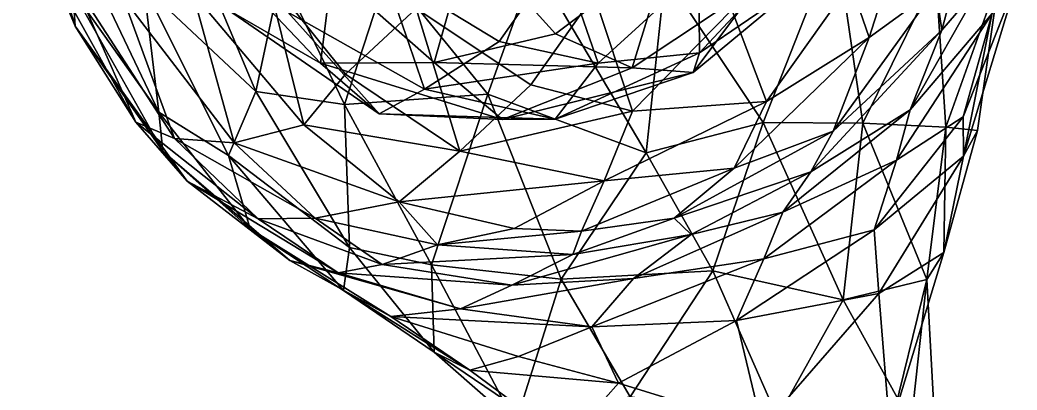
# Model space of a CAD drawing. Extents: x 373697 to 374058, y 6959904 to 6960301.
# Drawn here: x 373911.09 to 373940.88, y 6959965.05 to 6959976.11 of the extents above; entities that cross this region are included whole.
import ezdxf

# ---------------------------------------------------------------- set-up
doc = ezdxf.new("R2010")
doc.units = 0
doc.layers.add('Bht_Fk', color=7, linetype='CONTINUOUS')

msp = doc.modelspace()

# ---------------------------------------------------------------- linework, layer by layer
at = {"layer": 'Bht_Fk'}
for points in [[(373912.743, 6959975.92, 154.976), (373911.095, 6959981.308, 154.592), (373912.677, 6959976.982, 156.719)], [(373911.095, 6959981.308, 154.592), (373912.743, 6959975.92, 154.976), (373912.099, 6959977.493, 153.363)], [(373940.055, 6959981.18, 163.074), (373938.454, 6959977.041, 160.713), (373938.631, 6959975.81, 162.39)], [(373940.055, 6959981.18, 163.074), (373938.631, 6959975.81, 162.39), (373939.828, 6959977.202, 164.262)], [(373938.183, 6959980.976, 159.028), (373935.902, 6959977.211, 156.907), (373936.468, 6959975.585, 158.379)], [(373938.454, 6959977.041, 160.713), (373938.183, 6959980.976, 159.028), (373936.468, 6959975.585, 158.379)], [(373920.414, 6959977.529, 108.315), (373924.512, 6959978.554, 110.947), (373923.474, 6959974.838, 108.818)], [(373924.512, 6959978.554, 110.947), (373927.09, 6959975.7, 110.843), (373923.474, 6959974.838, 108.818)], [(373924.512, 6959978.554, 110.947), (373930.48, 6959978.245, 112.654), (373927.09, 6959975.7, 110.843)], [(373935.465, 6959978.567, 172.661), (373933.298, 6959973.047, 171.899), (373930.374, 6959977.45, 171.193)], [(373936.28, 6959973.028, 172.533), (373933.298, 6959973.047, 171.899), (373935.465, 6959978.567, 172.661)], [(373938.452, 6959977.454, 172.663), (373936.28, 6959973.028, 172.533), (373935.465, 6959978.567, 172.661)], [(373927.09, 6959975.7, 110.843), (373930.48, 6959978.245, 112.654), (373929.385, 6959974.676, 110.51)], [(373933.208, 6959977.231, 112.036), (373929.385, 6959974.676, 110.51), (373930.48, 6959978.245, 112.654)], [(373931.398, 6959975.125, 107.834), (373934.23, 6959978.18, 108.727), (373931.379, 6959977.573, 106.248)], [(373934.23, 6959978.18, 108.727), (373931.398, 6959975.125, 107.834), (373934.323, 6959977.127, 110.336)], [(373920.069, 6959974.821, 106.356), (373917.101, 6959977.97, 105.492), (373920.414, 6959977.529, 108.315)], [(373917.101, 6959977.97, 105.492), (373920.069, 6959974.821, 106.356), (373917.299, 6959976.42, 103.56)], [(373925.414, 6959975.465, 103.675), (373927.242, 6959978.076, 103.574), (373921.975, 6959977.563, 101.845)], [(373925.414, 6959975.465, 103.675), (373928.37, 6959974.823, 105.59), (373927.242, 6959978.076, 103.574)], [(373927.242, 6959978.076, 103.574), (373928.37, 6959974.823, 105.59), (373931.379, 6959977.573, 106.248)], [(373925.069, 6959973.896, 168.375), (373922.085, 6959977.568, 167.166), (373926.462, 6959977.792, 169.565)], [(373929.806, 6959972.136, 170.59), (373925.069, 6959973.896, 168.375), (373926.462, 6959977.792, 169.565)], [(373930.374, 6959977.45, 171.193), (373929.806, 6959972.136, 170.59), (373926.462, 6959977.792, 169.565)], [(373914.557, 6959973.058, 154.018), (373912.099, 6959977.493, 153.363), (373912.743, 6959975.92, 154.976)], [(373912.768, 6959977.128, 151.756), (373912.099, 6959977.493, 153.363), (373914.557, 6959973.058, 154.018)], [(373914.799, 6959977.116, 160.631), (373916.692, 6959977.444, 162.917), (373918.145, 6959973.969, 163.241)], [(373916.26, 6959976.907, 149.367), (373919.573, 6959972.978, 150.502), (373918.477, 6959977.419, 148.96)], [(373918.145, 6959973.969, 163.241), (373916.692, 6959977.444, 162.917), (373918.898, 6959977.511, 164.878)], [(373920.788, 6959973.586, 165.471), (373918.145, 6959973.969, 163.241), (373918.898, 6959977.511, 164.878)], [(373919.573, 6959972.978, 150.502), (373920.819, 6959974.494, 149.764), (373918.477, 6959977.419, 148.96)], [(373920.819, 6959974.494, 149.764), (373922.934, 6959976.457, 149.483), (373918.477, 6959977.419, 148.96)], [(373920.788, 6959973.586, 165.471), (373918.898, 6959977.511, 164.878), (373922.085, 6959977.568, 167.166)], [(373919.097, 6959976.348, 102.163), (373923.179, 6959974.04, 103.848), (373921.975, 6959977.563, 101.845)], [(373923.474, 6959974.838, 108.818), (373920.069, 6959974.821, 106.356), (373920.414, 6959977.529, 108.315)], [(373925.069, 6959973.896, 168.375), (373920.788, 6959973.586, 165.471), (373922.085, 6959977.568, 167.166)], [(373923.179, 6959974.04, 103.848), (373925.414, 6959975.465, 103.675), (373921.975, 6959977.563, 101.845)], [(373928.37, 6959974.823, 105.59), (373931.398, 6959975.125, 107.834), (373931.379, 6959977.573, 106.248)], [(373929.806, 6959972.136, 170.59), (373930.374, 6959977.45, 171.193), (373933.298, 6959973.047, 171.899)], [(373938.452, 6959977.454, 172.663), (373938.757, 6959972.909, 172.114), (373936.28, 6959973.028, 172.533)], [(373940.345, 6959977.378, 171.566), (373938.757, 6959972.909, 172.114), (373938.452, 6959977.454, 172.663)], [(373940.345, 6959977.378, 171.566), (373939.698, 6959972.806, 171.077), (373938.757, 6959972.909, 172.114)], [(373940.882, 6959977.309, 169.821), (373939.274, 6959973.216, 167.582), (373939.281, 6959972.042, 169.2)], [(373940.882, 6959977.309, 169.821), (373940.774, 6959977.031, 168.113), (373939.274, 6959973.216, 167.582)], [(373940.345, 6959977.378, 171.566), (373939.281, 6959972.042, 169.2), (373939.698, 6959972.806, 171.077)], [(373940.882, 6959977.309, 169.821), (373939.281, 6959972.042, 169.2), (373940.345, 6959977.378, 171.566)], [(373913.391, 6959977.247, 158.581), (373915.246, 6959973.356, 159.01), (373912.677, 6959976.982, 156.719)], [(373915.714, 6959972.562, 152.483), (373912.768, 6959977.128, 151.756), (373914.557, 6959973.058, 154.018)], [(373912.768, 6959977.128, 151.756), (373915.714, 6959972.562, 152.483), (373914.175, 6959976.767, 150.374)], [(373914.799, 6959977.116, 160.631), (373915.246, 6959973.356, 159.01), (373913.391, 6959977.247, 158.581)], [(373917.322, 6959972.062, 161.224), (373914.799, 6959977.116, 160.631), (373918.145, 6959973.969, 163.241)], [(373914.799, 6959977.116, 160.631), (373917.322, 6959972.062, 161.224), (373915.246, 6959973.356, 159.01)], [(373933.208, 6959977.231, 112.036), (373931.202, 6959974.544, 109.503), (373929.385, 6959974.676, 110.51)], [(373934.323, 6959977.127, 110.336), (373931.202, 6959974.544, 109.503), (373933.208, 6959977.231, 112.036)], [(373931.398, 6959975.125, 107.834), (373931.202, 6959974.544, 109.503), (373934.323, 6959977.127, 110.336)], [(373933.401, 6959973.673, 156.116), (373935.902, 6959977.211, 156.907), (373932.361, 6959976.416, 153.885)], [(373936.468, 6959975.585, 158.379), (373935.902, 6959977.211, 156.907), (373933.401, 6959973.673, 156.116)], [(373935.39, 6959972.781, 159.853), (373938.454, 6959977.041, 160.713), (373936.468, 6959975.585, 158.379)], [(373938.631, 6959975.81, 162.39), (373938.454, 6959977.041, 160.713), (373935.39, 6959972.781, 159.853)], [(373939.828, 6959977.202, 164.262), (373937.686, 6959973.426, 163.782), (373940.136, 6959976.303, 166.316)], [(373939.828, 6959977.202, 164.262), (373938.631, 6959975.81, 162.39), (373937.686, 6959973.426, 163.782)], [(373940.136, 6959976.303, 166.316), (373939.274, 6959973.216, 167.582), (373940.774, 6959977.031, 168.113)], [(373912.677, 6959976.982, 156.719), (373915.246, 6959973.356, 159.01), (373915.368, 6959972.183, 157.391)], [(373912.743, 6959975.92, 154.976), (373912.677, 6959976.982, 156.719), (373915.368, 6959972.183, 157.391)], [(373914.175, 6959976.767, 150.374), (373917.495, 6959972.434, 151.301), (373916.26, 6959976.907, 149.367)], [(373914.175, 6959976.767, 150.374), (373915.714, 6959972.562, 152.483), (373917.495, 6959972.434, 151.301)], [(373917.495, 6959972.434, 151.301), (373919.573, 6959972.978, 150.502), (373916.26, 6959976.907, 149.367)], [(373922.934, 6959976.457, 149.483), (373926.359, 6959974.175, 151.25), (373928.247, 6959976.864, 151.2)], [(373928.247, 6959976.864, 151.2), (373926.359, 6959974.175, 151.25), (373929.391, 6959973.382, 153.174)], [(373932.361, 6959976.416, 153.885), (373928.247, 6959976.864, 151.2), (373929.391, 6959973.382, 153.174)], [(373917.299, 6959976.42, 103.56), (373920.069, 6959974.821, 106.356), (373921.823, 6959973.304, 105.064)], [(373921.823, 6959973.304, 105.064), (373919.097, 6959976.348, 102.163), (373917.299, 6959976.42, 103.56)], [(373920.819, 6959974.494, 149.764), (373924.234, 6959972.183, 151.547), (373922.934, 6959976.457, 149.483)], [(373926.359, 6959974.175, 151.25), (373922.934, 6959976.457, 149.483), (373924.234, 6959972.183, 151.547)], [(373933.401, 6959973.673, 156.116), (373932.361, 6959976.416, 153.885), (373929.391, 6959973.382, 153.174)], [(373921.823, 6959973.304, 105.064), (373923.179, 6959974.04, 103.848), (373919.097, 6959976.348, 102.163)], [(373939.274, 6959973.216, 167.582), (373940.136, 6959976.303, 166.316), (373937.277, 6959971.915, 165.298)], [(373940.136, 6959976.303, 166.316), (373937.686, 6959973.426, 163.782), (373937.277, 6959971.915, 165.298)], [(373916.09, 6959971.293, 155.57), (373912.743, 6959975.92, 154.976), (373915.368, 6959972.183, 157.391)], [(373914.557, 6959973.058, 154.018), (373912.743, 6959975.92, 154.976), (373916.09, 6959971.293, 155.57)], [(373934.726, 6959971.574, 161.294), (373937.686, 6959973.426, 163.782), (373938.631, 6959975.81, 162.39)], [(373938.631, 6959975.81, 162.39), (373935.39, 6959972.781, 159.853), (373934.726, 6959971.574, 161.294)], [(373923.474, 6959974.838, 108.818), (373927.09, 6959975.7, 110.843), (373929.385, 6959974.676, 110.51)], [(373936.468, 6959975.585, 158.379), (373933.401, 6959973.673, 156.116), (373932.428, 6959971.681, 157.17)], [(373935.39, 6959972.781, 159.853), (373936.468, 6959975.585, 158.379), (373932.428, 6959971.681, 157.17)], [(373928.37, 6959974.823, 105.59), (373925.414, 6959975.465, 103.675), (373923.179, 6959974.04, 103.848)], [(373931.202, 6959974.544, 109.503), (373931.398, 6959975.125, 107.834), (373927.088, 6959973.148, 106.543)], [(373931.398, 6959975.125, 107.834), (373928.37, 6959974.823, 105.59), (373927.088, 6959973.148, 106.543)], [(373925.51, 6959973.13, 107.916), (373920.069, 6959974.821, 106.356), (373923.474, 6959974.838, 108.818)], [(373925.51, 6959973.13, 107.916), (373921.823, 6959973.304, 105.064), (373920.069, 6959974.821, 106.356)], [(373928.37, 6959974.823, 105.59), (373923.179, 6959974.04, 103.848), (373927.088, 6959973.148, 106.543)], [(373925.51, 6959973.13, 107.916), (373923.474, 6959974.838, 108.818), (373929.385, 6959974.676, 110.51)], [(373929.385, 6959974.676, 110.51), (373931.202, 6959974.544, 109.503), (373925.51, 6959973.13, 107.916)], [(373924.234, 6959972.183, 151.547), (373920.819, 6959974.494, 149.764), (373919.573, 6959972.978, 150.502)], [(373925.51, 6959973.13, 107.916), (373931.202, 6959974.544, 109.503), (373927.088, 6959973.148, 106.543)], [(373923.179, 6959974.04, 103.848), (373921.823, 6959973.304, 105.064), (373927.088, 6959973.148, 106.543)], [(373929.391, 6959973.382, 153.174), (373926.359, 6959974.175, 151.25), (373924.234, 6959972.183, 151.547)], [(373917.322, 6959972.062, 161.224), (373918.145, 6959973.969, 163.241), (373920.938, 6959969.304, 163.917)], [(373920.938, 6959969.304, 163.917), (373918.145, 6959973.969, 163.241), (373920.788, 6959973.586, 165.471)], [(373925.069, 6959973.896, 168.375), (373923.394, 6959968.79, 166.191), (373920.788, 6959973.586, 165.471)], [(373927.268, 6959968.357, 168.959), (373923.394, 6959968.79, 166.191), (373925.069, 6959973.896, 168.375)], [(373929.806, 6959972.136, 170.59), (373927.268, 6959968.357, 168.959), (373925.069, 6959973.896, 168.375)], [(373923.394, 6959968.79, 166.191), (373920.938, 6959969.304, 163.917), (373920.788, 6959973.586, 165.471)], [(373933.401, 6959973.673, 156.116), (373929.391, 6959973.382, 153.174), (373928.543, 6959971.303, 154.227)], [(373932.428, 6959971.681, 157.17), (373933.401, 6959973.673, 156.116), (373928.543, 6959971.303, 154.227)], [(373937.686, 6959973.426, 163.782), (373933.889, 6959970.364, 162.579), (373937.277, 6959971.915, 165.298)], [(373934.726, 6959971.574, 161.294), (373933.889, 6959970.364, 162.579), (373937.686, 6959973.426, 163.782)], [(373915.246, 6959973.356, 159.01), (373917.976, 6959969.867, 159.699), (373915.368, 6959972.183, 157.391)], [(373917.322, 6959972.062, 161.224), (373917.976, 6959969.867, 159.699), (373915.246, 6959973.356, 159.01)], [(373921.823, 6959973.304, 105.064), (373925.51, 6959973.13, 107.916), (373927.088, 6959973.148, 106.543)], [(373924.234, 6959972.183, 151.547), (373928.543, 6959971.303, 154.227), (373929.391, 6959973.382, 153.174)], [(373939.274, 6959973.216, 167.582), (373936.618, 6959969.841, 166.731), (373939.281, 6959972.042, 169.2)], [(373937.277, 6959971.915, 165.298), (373936.618, 6959969.841, 166.731), (373939.274, 6959973.216, 167.582)], [(373918.207, 6959970.169, 154.283), (373914.557, 6959973.058, 154.018), (373916.09, 6959971.293, 155.57)], [(373918.207, 6959970.169, 154.283), (373915.714, 6959972.562, 152.483), (373914.557, 6959973.058, 154.018)], [(373917.495, 6959972.434, 151.301), (373922.428, 6959970.675, 152.395), (373919.573, 6959972.978, 150.502)], [(373919.573, 6959972.978, 150.502), (373922.428, 6959970.675, 152.395), (373924.234, 6959972.183, 151.547)], [(373933.298, 6959973.047, 171.899), (373931.792, 6959968.611, 171.322), (373929.806, 6959972.136, 170.59)], [(373931.792, 6959968.611, 171.322), (373933.298, 6959973.047, 171.899), (373935.683, 6959967.742, 172.538)], [(373933.298, 6959973.047, 171.899), (373936.28, 6959973.028, 172.533), (373935.683, 6959967.742, 172.538)], [(373936.28, 6959973.028, 172.533), (373938.187, 6959968.355, 172.146), (373935.683, 6959967.742, 172.538)], [(373936.28, 6959973.028, 172.533), (373938.757, 6959972.909, 172.114), (373938.187, 6959968.355, 172.146)], [(373938.757, 6959972.909, 172.114), (373938.696, 6959969.156, 170.693), (373938.187, 6959968.355, 172.146)], [(373938.757, 6959972.909, 172.114), (373939.698, 6959972.806, 171.077), (373938.696, 6959969.156, 170.693)], [(373919.918, 6959970.189, 153.134), (373915.714, 6959972.562, 152.483), (373918.207, 6959970.169, 154.283)], [(373915.714, 6959972.562, 152.483), (373919.918, 6959970.189, 153.134), (373917.495, 6959972.434, 151.301)], [(373930.643, 6959970.187, 157.851), (373935.39, 6959972.781, 159.853), (373932.428, 6959971.681, 157.17)], [(373935.39, 6959972.781, 159.853), (373930.643, 6959970.187, 157.851), (373934.726, 6959971.574, 161.294)], [(373939.281, 6959972.042, 169.2), (373938.696, 6959969.156, 170.693), (373939.698, 6959972.806, 171.077)], [(373917.495, 6959972.434, 151.301), (373919.918, 6959970.189, 153.134), (373922.428, 6959970.675, 152.395)], [(373917.976, 6959969.867, 159.699), (373919.159, 6959968.924, 158.412), (373915.368, 6959972.183, 157.391)], [(373919.159, 6959968.924, 158.412), (373916.09, 6959971.293, 155.57), (373915.368, 6959972.183, 157.391)], [(373920.756, 6959968.023, 162.155), (373917.322, 6959972.062, 161.224), (373920.938, 6959969.304, 163.917)], [(373917.322, 6959972.062, 161.224), (373920.756, 6959968.023, 162.155), (373917.976, 6959969.867, 159.699)], [(373928.543, 6959971.303, 154.227), (373924.234, 6959972.183, 151.547), (373922.428, 6959970.675, 152.395)], [(373931.792, 6959968.611, 171.322), (373927.268, 6959968.357, 168.959), (373929.806, 6959972.136, 170.59)], [(373939.281, 6959972.042, 169.2), (373936.618, 6959969.841, 166.731), (373936.749, 6959967.931, 168.411)], [(373938.696, 6959969.156, 170.693), (373939.281, 6959972.042, 169.2), (373936.749, 6959967.931, 168.411)], [(373927.873, 6959969.793, 155.763), (373932.428, 6959971.681, 157.17), (373928.543, 6959971.303, 154.227)], [(373930.643, 6959970.187, 157.851), (373932.428, 6959971.681, 157.17), (373927.873, 6959969.793, 155.763)], [(373933.319, 6959968.972, 164.187), (373936.618, 6959969.841, 166.731), (373937.277, 6959971.915, 165.298)], [(373933.889, 6959970.364, 162.579), (373933.319, 6959968.972, 164.187), (373937.277, 6959971.915, 165.298)], [(373934.726, 6959971.574, 161.294), (373930.643, 6959970.187, 157.851), (373931.143, 6959969.7, 160.063)], [(373934.726, 6959971.574, 161.294), (373931.143, 6959969.7, 160.063), (373933.889, 6959970.364, 162.579)], [(373919.159, 6959968.924, 158.412), (373920.605, 6959968.547, 157.163), (373916.09, 6959971.293, 155.57)], [(373920.605, 6959968.547, 157.163), (373918.207, 6959970.169, 154.283), (373916.09, 6959971.293, 155.57)], [(373922.428, 6959970.675, 152.395), (373925.858, 6959969.874, 154.352), (373928.543, 6959971.303, 154.227)], [(373925.858, 6959969.874, 154.352), (373927.873, 6959969.793, 155.763), (373928.543, 6959971.303, 154.227)], [(373919.918, 6959970.189, 153.134), (373923.564, 6959969.388, 154.44), (373922.428, 6959970.675, 152.395)], [(373923.564, 6959969.388, 154.44), (373925.858, 6959969.874, 154.352), (373922.428, 6959970.675, 152.395)], [(373921.913, 6959968.797, 155.686), (373919.918, 6959970.189, 153.134), (373918.207, 6959970.169, 154.283)], [(373920.605, 6959968.547, 157.163), (373921.913, 6959968.797, 155.686), (373918.207, 6959970.169, 154.283)], [(373919.918, 6959970.189, 153.134), (373921.913, 6959968.797, 155.686), (373923.564, 6959969.388, 154.44)], [(373927.61, 6959969.094, 157.339), (373930.643, 6959970.187, 157.851), (373927.873, 6959969.793, 155.763)], [(373927.61, 6959969.094, 157.339), (373931.143, 6959969.7, 160.063), (373930.643, 6959970.187, 157.851)], [(373933.889, 6959970.364, 162.579), (373929.423, 6959968.379, 161.339), (373933.319, 6959968.972, 164.187)], [(373933.889, 6959970.364, 162.579), (373931.143, 6959969.7, 160.063), (373929.423, 6959968.379, 161.339)], [(373922.174, 6959967.247, 160.875), (373919.159, 6959968.924, 158.412), (373917.976, 6959969.867, 159.699)], [(373920.756, 6959968.023, 162.155), (373922.174, 6959967.247, 160.875), (373917.976, 6959969.867, 159.699)], [(373923.564, 6959969.388, 154.44), (373927.873, 6959969.793, 155.763), (373925.858, 6959969.874, 154.352)], [(373936.749, 6959967.931, 168.411), (373936.618, 6959969.841, 166.731), (373932.503, 6959967.122, 165.381)], [(373936.618, 6959969.841, 166.731), (373933.319, 6959968.972, 164.187), (373932.503, 6959967.122, 165.381)], [(373923.564, 6959969.388, 154.44), (373927.61, 6959969.094, 157.339), (373927.873, 6959969.793, 155.763)], [(373931.143, 6959969.7, 160.063), (373925.789, 6959968.181, 158.624), (373929.423, 6959968.379, 161.339)], [(373925.789, 6959968.181, 158.624), (373931.143, 6959969.7, 160.063), (373927.61, 6959969.094, 157.339)], [(373920.938, 6959969.304, 163.917), (373923.472, 6959966.182, 164.56), (373920.756, 6959968.023, 162.155)], [(373923.394, 6959968.79, 166.191), (373923.472, 6959966.182, 164.56), (373920.938, 6959969.304, 163.917)], [(373921.913, 6959968.797, 155.686), (373927.61, 6959969.094, 157.339), (373923.564, 6959969.388, 154.44)], [(373921.913, 6959968.797, 155.686), (373925.789, 6959968.181, 158.624), (373927.61, 6959969.094, 157.339)], [(373933.319, 6959968.972, 164.187), (373928.175, 6959966.939, 162.606), (373932.503, 6959967.122, 165.381)], [(373933.319, 6959968.972, 164.187), (373929.423, 6959968.379, 161.339), (373928.175, 6959966.939, 162.606)], [(373938.696, 6959969.156, 170.693), (373936.749, 6959967.931, 168.411), (373937.085, 6959963.844, 170.037)], [(373938.187, 6959968.355, 172.146), (373938.696, 6959969.156, 170.693), (373937.085, 6959963.844, 170.037)], [(373924.26, 6959967.47, 159.764), (373919.159, 6959968.924, 158.412), (373922.174, 6959967.247, 160.875)], [(373924.26, 6959967.47, 159.764), (373920.605, 6959968.547, 157.163), (373919.159, 6959968.924, 158.412)], [(373925.789, 6959968.181, 158.624), (373921.913, 6959968.797, 155.686), (373920.605, 6959968.547, 157.163)], [(373923.394, 6959968.79, 166.191), (373927.268, 6959968.357, 168.959), (373925.898, 6959964.048, 166.895)], [(373923.472, 6959966.182, 164.56), (373923.394, 6959968.79, 166.191), (373925.898, 6959964.048, 166.895)], [(373924.26, 6959967.47, 159.764), (373925.789, 6959968.181, 158.624), (373920.605, 6959968.547, 157.163)], [(373928.175, 6959966.939, 162.606), (373929.423, 6959968.379, 161.339), (373924.26, 6959967.47, 159.764)], [(373929.423, 6959968.379, 161.339), (373925.789, 6959968.181, 158.624), (373924.26, 6959967.47, 159.764)], [(373927.268, 6959968.357, 168.959), (373929.321, 6959964.84, 170.039), (373925.898, 6959964.048, 166.895)], [(373927.268, 6959968.357, 168.959), (373931.792, 6959968.611, 171.322), (373929.321, 6959964.84, 170.039)], [(373931.792, 6959968.611, 171.322), (373933.724, 6959964.225, 172.315), (373929.321, 6959964.84, 170.039)], [(373931.792, 6959968.611, 171.322), (373935.683, 6959967.742, 172.538), (373933.724, 6959964.225, 172.315)], [(373937.714, 6959964.062, 172.898), (373935.683, 6959967.742, 172.538), (373938.187, 6959968.355, 172.146)], [(373938.187, 6959968.355, 172.146), (373937.085, 6959963.844, 170.037), (373938.421, 6959963.988, 172.17)], [(373938.421, 6959963.988, 172.17), (373937.714, 6959964.062, 172.898), (373938.187, 6959968.355, 172.146)], [(373920.756, 6959968.023, 162.155), (373924.539, 6959965.64, 163.497), (373922.174, 6959967.247, 160.875)], [(373923.472, 6959966.182, 164.56), (373924.539, 6959965.64, 163.497), (373920.756, 6959968.023, 162.155)], [(373932.503, 6959967.122, 165.381), (373933.266, 6959963.928, 167.349), (373936.749, 6959967.931, 168.411)], [(373936.749, 6959967.931, 168.411), (373933.266, 6959963.928, 167.349), (373937.085, 6959963.844, 170.037)], [(373922.174, 6959967.247, 160.875), (373928.175, 6959966.939, 162.606), (373924.26, 6959967.47, 159.764)], [(373933.724, 6959964.225, 172.315), (373935.683, 6959967.742, 172.538), (373937.714, 6959964.062, 172.898)], [(373924.539, 6959965.64, 163.497), (373925.987, 6959966.054, 162.773), (373922.174, 6959967.247, 160.875)], [(373925.987, 6959966.054, 162.773), (373928.175, 6959966.939, 162.606), (373922.174, 6959967.247, 160.875)], [(373925.987, 6959966.054, 162.773), (373928.98, 6959965.251, 164.667), (373928.175, 6959966.939, 162.606)], [(373928.175, 6959966.939, 162.606), (373928.98, 6959965.251, 164.667), (373932.503, 6959967.122, 165.381)], [(373928.98, 6959965.251, 164.667), (373933.266, 6959963.928, 167.349), (373932.503, 6959967.122, 165.381)], [(373927.419, 6959963.502, 165.446), (373923.472, 6959966.182, 164.56), (373925.898, 6959964.048, 166.895)], [(373924.539, 6959965.64, 163.497), (373923.472, 6959966.182, 164.56), (373927.419, 6959963.502, 165.446)], [(373925.987, 6959966.054, 162.773), (373924.539, 6959965.64, 163.497), (373928.98, 6959965.251, 164.667)], [(373928.98, 6959965.251, 164.667), (373924.539, 6959965.64, 163.497), (373927.419, 6959963.502, 165.446)], [(373927.419, 6959963.502, 165.446), (373933.266, 6959963.928, 167.349), (373928.98, 6959965.251, 164.667)]]:
    msp.add_3dface(points, dxfattribs=at)

doc.saveas('drawing.dxf')
